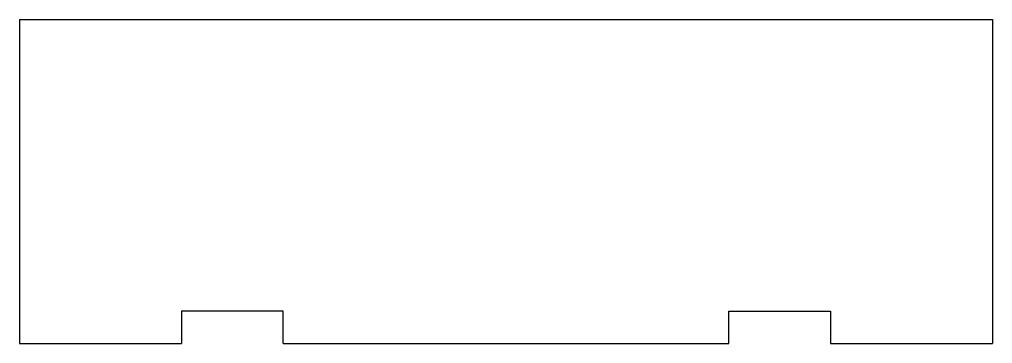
# Model space of a CAD drawing. Header units: millimetres. Extents: x -120 to 120, y 0 to 80.
import ezdxf

# ---------------------------------------------------------------- set-up
doc = ezdxf.new("R2010")
doc.units = ezdxf.units.MM

msp = doc.modelspace()

# ---------------------------------------------------------------- linework, layer by layer
at = {"color": 7, "linetype": 'Continuous', "lineweight": 25}
for p, q in [((-120, 80), (120, 80)), ((-120, 80), (-120, 0)), ((120, 80), (120, 0)), ((-55, 8), (-80, 8)), ((-80, 8), (-80, 0)), ((-55, 0), (-55, 8)), ((55, 8), (80, 8)), ((55, 0), (55, 8)), ((80, 8), (80, 0)), ((-120, 0), (-80, 0)), ((-55, 0), (55, 0)), ((80, 0), (120, 0))]:
    msp.add_line(p, q, dxfattribs=at)

doc.saveas('drawing.dxf')
